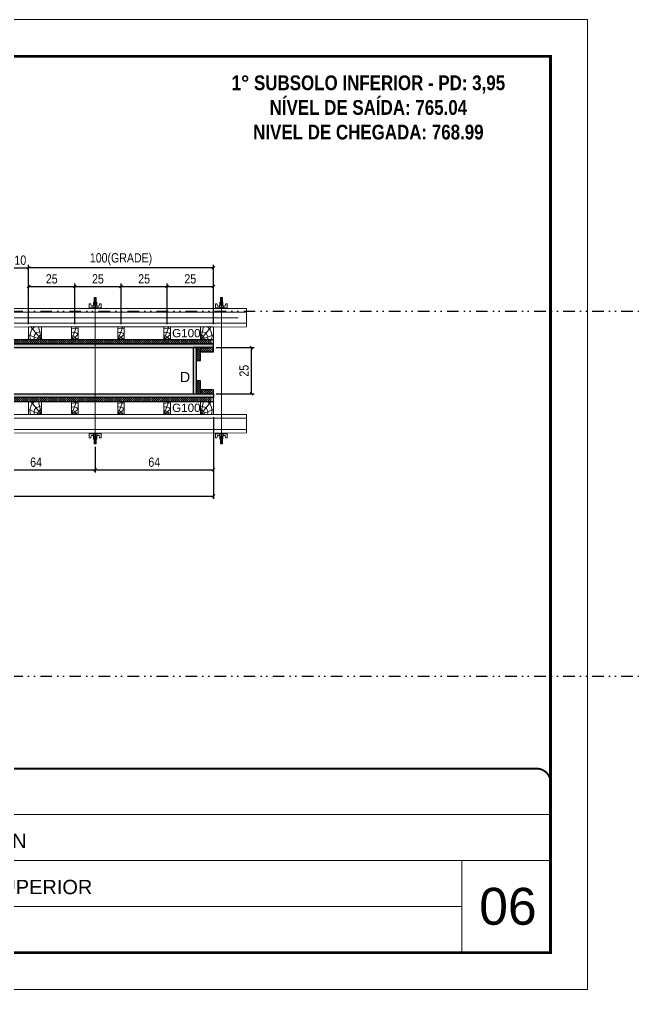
# Model space of a CAD drawing. Extents: x 13741 to 27878, y -21631 to 6985.
# Drawn here: x 16882 to 17547, y 4786 to 5836 of the extents above; entities that cross this region are included whole.
import ezdxf
from ezdxf.enums import TextEntityAlignment as Align

# ---------------------------------------------------------------- set-up
doc = ezdxf.new("R2010")
doc.units = 0
for name, pattern in [('CONTINUO', [0]), ('DASHED', [0.75, 0.5, -0.25]), ('DIVIDE2', [0.625, 0.25, -0.125, 0, -0.125, 0, -0.125])]:
    doc.linetypes.add(name, pattern=pattern)
for name, color, linetype, lineweight in [('CARIMBO', 255, 'Continuous', 9), ('Folhas', 255, 'Continuous', 9), ('Hachura', 251, 'Continuous', 9), ('Madeira', 126, 'Continuous', 18), ('Perfil Metálico', 224, 'Continuous', 18), ('SARRAFO DE PRESSAO', 251, 'DASHED', 9)]:
    doc.layers.add(name, color=color, linetype=linetype, lineweight=lineweight)
for name, color, linetype in [('CHAPA', 1, 'Continuous'), ('COTA', 241, 'Continuous'), ('NOMENCLATURA', 7, 'Continuous'), ('Nível', 160, 'Continuous'), ('SARRAFO', 251, 'Continuous'), ('TEXTO_GERAL', 7, 'Continuous')]:
    doc.layers.add(name, color=color, linetype=linetype)
doc.styles.add('ARIAL', font='arial.ttf')
doc.styles.add('COTA TECNICA 2X', font='techl___.ttf', dxfattribs={"height": 10})
doc.styles.add('ROMANC', font='techb___.ttf', dxfattribs={"height": 2.5})
doc.styles.add('ROMANS', font='romans.shx')
doc.styles.add('SANSSERIF', font='sas_____.pfb')
doc.styles.add('Tecnologia', font='')
doc.styles.get('Tecnologia').set_extended_font_data('Forgotten Futurist')
doc.dimstyles.new('SECAO PILAR', dxfattribs={"dimtxt": 10, "dimasz": 3, "dimexe": 3, "dimexo": 3, "dimgap": 3, "dimtad": 1, "dimdec": 1, "dimlfac": 0.5, "dimzin": 12, "dimdsep": 46, "dimtxsty": 'COTA TECNICA 2X', "dimblk1": 'OBLIQUE', "dimblk2": 'OBLIQUE', "dimsah": 1, "dimcen": 0.9, "dimclrd": 256, "dimclre": 256, "dimclrt": 256, "dimadec": 1, "dimazin": 3, "dimtfac": 1, "dimtdec": 1, "dimtmove": 0, "dimatfit": 3, "dimfxl": 1, "dimtolj": 1, "dimtzin": 12, "dimarcsym": 0})
doc.dimstyles.new('SECÇÃO 2', dxfattribs={"dimtxt": 7, "dimasz": 6, "dimexe": 0.18, "dimexo": 2, "dimgap": -4, "dimtad": 3, "dimdec": 1, "dimlfac": 0.5, "dimzin": 12, "dimdsep": 46, "dimtxsty": 'ROMANS', "dimblk": 'ARCHTICK', "dimcen": 0.09, "dimse1": 1, "dimse2": 1, "dimsd1": 1, "dimsd2": 1, "dimclrd": 180, "dimclre": 5, "dimclrt": 1, "dimadec": 0, "dimazin": 3, "dimtfac": 1, "dimtdec": 1, "dimtofl": 0, "dimtmove": 0, "dimatfit": 3, "dimldrblk": 'ARCHTICK', "dimfxl": 1, "dimtolj": 1, "dimtzin": 0, "dimarcsym": 0})

# ---------------------------------------------------------------- blocks, each defined once
blk = doc.blocks.new('9999999999')
at = {"color": 30, "linetype": 'CONTINUO'}
for p, q in [((98564.6, 34230.2), (98564.6, 34429.4)), ((98564.6, 34379.6), (99584, 34379.6)), ((98564.6, 34329.8), (99488, 34329.8)), ((99584, 34329.8), (99488, 34329.8)), ((99488, 34329.8), (99488, 34230.2)), ((98564.6, 34280), (99488, 34280))]:
    blk.add_line(p, q, dxfattribs=at)
at = {"color": 30, "linetype": 'CONTINUO', "const_width": 2}
blk.add_lwpolyline([(99584, 34230.2), (99584, 34414.4, 0.414214), (99569, 34429.4), (98229, 34429.4, 0.414214), (98214, 34414.4), (98214, 34245.2, 0.414214), (98229, 34230.2), (99584, 34230.2)], format="xyb", dxfattribs=at)
at = {"layer": 'Folhas'}
blk.add_lwpolyline([(98139, 34190.2), (99624, 34190.2), (99624, 35240.2), (98139, 35240.2)], close=True, dxfattribs=at)
at = {"layer": 'Folhas', "color": 30, "const_width": 3}
blk.add_lwpolyline([(98214, 34230.2), (99584, 34230.2), (99584, 35200.2), (98214, 35200.2)], close=True, dxfattribs=at)
at = {"color": 7, "linetype": 'Continuous', "ltscale": 5, "style": 'ARIAL'}
for s, height, p in [('SKR', 15.48, (98837.7, 34393.1)), ('LEAF LOEFGREN', 15.483, (98837.7, 34343.3)), ('2° SUBSOLO SUPERIOR', 15.483, (98837.7, 34293.5)), ('NOVA SISTEMAS CONSTRUTIVOS', 11.059, (98263.2, 34267.2)), ('PILARES', 15.48, (98837.7, 34243.7))]:
    blk.add_text(s, height=height, dxfattribs=at).set_placement(p)
at = {"layer": 'Folhas', "color": 7, "style": 'Tecnologia', "width": 1.5}
for s, p in [('CLIENTE:', (98573.7, 34397.2)), ('OBRA:', (98573.7, 34347.3)), ('PAVIMENTO:', (98573.7, 34297.5)), ('PROJETO:', (98573.7, 34247.7))]:
    blk.add_text(s, height=14, dxfattribs=at).set_placement(p)
blk = doc.blocks.new('*D34')
at = {"layer": 'COTA', "color": 180, "lineweight": -2, "transparency": 16777216}
for p, q in [((16843.5, 5449.9), (16817.5, 5449.9)), ((16817.5, 5449.9), (16817.5, 5434.9)), ((16843.5, 5434.9), (16843.5, 5449.9)), ((16817.5, 5434.9), (16843.5, 5434.9))]:
    blk.add_line(p, q, dxfattribs=at)
at = {"layer": 'Defpoints', "color": 0, "transparency": 16777216}
for p in [(16474, 5430.9), (17070, 5430.9), (17070, 5430.9)]:
    blk.add_point(p, dxfattribs=at)
at = {"layer": 'COTA', "color": 1, "transparency": 16777216, "insert": (16830.5, 5442.4), "char_height": 7, "attachment_point": 5, "style": 'ROMANS'}
blk.add_mtext('\\A1;298', dxfattribs=at)
blk = doc.blocks.new('_ArchTick')
at = {"color": 0, "linetype": 'ByBlock', "const_width": 0.15}
blk.add_lwpolyline([(-0.5, -0.5), (0.5, 0.5)], dxfattribs=at)
blk = doc.blocks.new('_Oblique')
at = {"color": 0, "linetype": 'ByBlock', "lineweight": -2}
blk.add_line((-0.5, -0.5), (0.5, 0.5), dxfattribs=at)
blk = doc.blocks.new('*D35')
at = {"layer": 'COTA', "lineweight": -2, "transparency": 16777216}
for p, q in [((16452, 5405.5), (16452, 5317.3)), ((17092, 5405.5), (17092, 5317.3)), ((16452, 5320.3), (17092, 5320.3))]:
    blk.add_line(p, q, dxfattribs=at)
at = {"layer": 'Defpoints', "color": 0, "transparency": 16777216}
for p in [(16452, 5408.5), (17092, 5408.5), (17092, 5320.3)]:
    blk.add_point(p, dxfattribs=at)
at = {"layer": 'COTA', "lineweight": -2, "transparency": 16777216, "xscale": 3, "yscale": 3, "zscale": 3, "rotation": 180}
blk.add_blockref('_Oblique', (16452, 5320.3), dxfattribs=at)
at = {"layer": 'COTA', "lineweight": -2, "transparency": 16777216, "xscale": 3, "yscale": 3, "zscale": 3}
blk.add_blockref('_Oblique', (17092, 5320.3), dxfattribs=at)
at = {"layer": 'COTA', "transparency": 16777216, "insert": (16772, 5328.6), "char_height": 10, "attachment_point": 5, "style": 'COTA TECNICA 2X'}
blk.add_mtext('\\A1;320 - PAINEL', dxfattribs=at)
blk = doc.blocks.new('*D37')
at = {"layer": 'COTA', "lineweight": -2, "transparency": 16777216}
for p, q in [((17092, 5405.5), (17092, 5345.8)), ((16964, 5373.7), (16964, 5345.8)), ((16964, 5348.8), (17092, 5348.8))]:
    blk.add_line(p, q, dxfattribs=at)
at = {"layer": 'Defpoints', "color": 0, "transparency": 16777216}
for p in [(17092, 5408.5), (16964, 5376.7), (17092, 5348.8)]:
    blk.add_point(p, dxfattribs=at)
at = {"layer": 'COTA', "lineweight": -2, "transparency": 16777216, "xscale": 3, "yscale": 3, "zscale": 3, "rotation": 180}
blk.add_blockref('_Oblique', (16964, 5348.8), dxfattribs=at)
at = {"layer": 'COTA', "lineweight": -2, "transparency": 16777216, "xscale": 3, "yscale": 3, "zscale": 3}
blk.add_blockref('_Oblique', (17092, 5348.8), dxfattribs=at)
at = {"layer": 'COTA', "transparency": 16777216, "insert": (17028, 5356.9), "char_height": 10, "attachment_point": 5, "style": 'COTA TECNICA 2X'}
blk.add_mtext('\\A1;64', dxfattribs=at)
blk = doc.blocks.new('*D55')
at = {"layer": 'COTA', "lineweight": -2, "transparency": 16777216}
for p, q in [((17095, 5480.9), (17136.3, 5480.9)), ((17133.3, 5430.9), (17133.3, 5480.9)), ((17095, 5430.9), (17136.3, 5430.9))]:
    blk.add_line(p, q, dxfattribs=at)
at = {"layer": 'Defpoints', "color": 0, "transparency": 16777216}
for p in [(17092, 5480.9), (17133.3, 5480.9), (17092, 5430.9)]:
    blk.add_point(p, dxfattribs=at)
at = {"layer": 'COTA', "lineweight": -2, "transparency": 16777216, "xscale": 3, "yscale": 3, "zscale": 3}
for p, rotation in [((17133.3, 5480.9), 90), ((17133.3, 5430.9), 270)]:
    blk.add_blockref('_Oblique', p, dxfattribs=dict(at, rotation=rotation))
at = {"layer": 'COTA', "transparency": 16777216, "insert": (17125.2, 5455.9), "char_height": 10, "attachment_point": 5, "rotation": 90, "style": 'COTA TECNICA 2X'}
blk.add_mtext('\\A1;25', dxfattribs=at)
blk = doc.blocks.new('PONTALETE')
at = {"layer": 'Madeira'}
for q in [(2.71, 7), (7, 5.76), (7, 1.74)]:
    blk.add_line((0, 0), q, dxfattribs=at)
blk.add_lwpolyline([(0, 0), (7, 0), (7, 7), (0, 7)], close=True, dxfattribs=at)
for centre, radius, start, end in [((2.04, 0.06), 6.23, 37.2818, 109.0913), ((1.09, 0.9), 3.19, 343.603, 109.9847), ((-0.21, -0.78), 3.09, 14.6322, 86.0383)]:
    blk.add_arc(centre, radius, start, end, dxfattribs=at)
blk = doc.blocks.new('MEIO PONTALETE')
at = {"layer": 'Madeira'}
for q in [(2.71, 7), (3.5, 2.88), (3.5, 0.87)]:
    blk.add_line((0, 0), q, dxfattribs=at)
blk.add_lwpolyline([(0, 0), (3.5, 0), (3.5, 7), (0, 7)], close=True, dxfattribs=at)
for centre, radius, start, end in [((2.04, 0.06), 6.23, 76.4499, 109.0913), ((1.09, 0.9), 3.19, 40.9063, 109.9847), ((-0.21, -0.78), 3.09, 14.6322, 86.0383)]:
    blk.add_arc(centre, radius, start, end, dxfattribs=at)
blk = doc.blocks.new('*D49')
at = {"layer": 'COTA', "lineweight": -2, "transparency": 16777216}
for p, q in [((16872, 5506.2), (16872, 5570.4)), ((16872, 5567.4), (16892, 5567.4)), ((16892, 5506.3), (16892, 5570.4))]:
    blk.add_line(p, q, dxfattribs=at)
at = {"layer": 'Defpoints', "color": 0, "transparency": 16777216}
for p in [(16892, 5567.4), (16872, 5503.2), (16892, 5503.3)]:
    blk.add_point(p, dxfattribs=at)
at = {"layer": 'COTA', "lineweight": -2, "transparency": 16777216, "xscale": 3, "yscale": 3, "zscale": 3, "rotation": 180}
blk.add_blockref('_Oblique', (16872, 5567.4), dxfattribs=at)
at = {"layer": 'COTA', "lineweight": -2, "transparency": 16777216, "xscale": 3, "yscale": 3, "zscale": 3}
blk.add_blockref('_Oblique', (16892, 5567.4), dxfattribs=at)
at = {"layer": 'COTA', "transparency": 16777216, "insert": (16883, 5575.5), "char_height": 10, "attachment_point": 5, "style": 'COTA TECNICA 2X'}
blk.add_mtext('\\A1;10', dxfattribs=at)
blk = doc.blocks.new('*D50')
at = {"layer": 'COTA', "lineweight": -2, "transparency": 16777216}
for p, q in [((16892, 5506.3), (16892, 5550.2)), ((16892, 5547.2), (16942, 5547.2)), ((16942, 5506.3), (16942, 5550.2))]:
    blk.add_line(p, q, dxfattribs=at)
at = {"layer": 'Defpoints', "color": 0, "transparency": 16777216}
for p in [(16942, 5547.2), (16892, 5503.3), (16942, 5503.3)]:
    blk.add_point(p, dxfattribs=at)
at = {"layer": 'COTA', "lineweight": -2, "transparency": 16777216, "xscale": 3, "yscale": 3, "zscale": 3, "rotation": 180}
blk.add_blockref('_Oblique', (16892, 5547.2), dxfattribs=at)
at = {"layer": 'COTA', "lineweight": -2, "transparency": 16777216, "xscale": 3, "yscale": 3, "zscale": 3}
blk.add_blockref('_Oblique', (16942, 5547.2), dxfattribs=at)
at = {"layer": 'COTA', "transparency": 16777216, "insert": (16917, 5555.3), "char_height": 10, "attachment_point": 5, "style": 'COTA TECNICA 2X'}
blk.add_mtext('\\A1;25', dxfattribs=at)
blk = doc.blocks.new('*D51')
at = {"layer": 'COTA', "lineweight": -2, "transparency": 16777216}
for p, q in [((16892, 5506.3), (16892, 5570.4)), ((17092, 5567.4), (16892, 5567.4)), ((17092, 5506.3), (17092, 5570.4))]:
    blk.add_line(p, q, dxfattribs=at)
at = {"layer": 'Defpoints', "color": 0, "transparency": 16777216}
for p in [(16892, 5567.4), (16892, 5503.3), (17092, 5503.3)]:
    blk.add_point(p, dxfattribs=at)
at = {"layer": 'COTA', "lineweight": -2, "transparency": 16777216, "xscale": 3, "yscale": 3, "zscale": 3, "rotation": 180}
blk.add_blockref('_Oblique', (16892, 5567.4), dxfattribs=at)
at = {"layer": 'COTA', "lineweight": -2, "transparency": 16777216, "xscale": 3, "yscale": 3, "zscale": 3}
blk.add_blockref('_Oblique', (17092, 5567.4), dxfattribs=at)
at = {"layer": 'COTA', "transparency": 16777216, "insert": (16992, 5576.6), "char_height": 10, "attachment_point": 5, "style": 'COTA TECNICA 2X'}
blk.add_mtext('\\A1;100(GRADE)', dxfattribs=at)
blk = doc.blocks.new('*D52')
at = {"layer": 'COTA', "lineweight": -2, "transparency": 16777216}
for p, q in [((16942, 5506.3), (16942, 5550.2)), ((16942, 5547.2), (16992, 5547.2)), ((16992, 5506.3), (16992, 5550.2))]:
    blk.add_line(p, q, dxfattribs=at)
at = {"layer": 'Defpoints', "color": 0, "transparency": 16777216}
for p in [(16992, 5547.2), (16942, 5503.3), (16992, 5503.3)]:
    blk.add_point(p, dxfattribs=at)
at = {"layer": 'COTA', "lineweight": -2, "transparency": 16777216, "xscale": 3, "yscale": 3, "zscale": 3, "rotation": 180}
blk.add_blockref('_Oblique', (16942, 5547.2), dxfattribs=at)
at = {"layer": 'COTA', "lineweight": -2, "transparency": 16777216, "xscale": 3, "yscale": 3, "zscale": 3}
blk.add_blockref('_Oblique', (16992, 5547.2), dxfattribs=at)
at = {"layer": 'COTA', "transparency": 16777216, "insert": (16967, 5555.3), "char_height": 10, "attachment_point": 5, "style": 'COTA TECNICA 2X'}
blk.add_mtext('\\A1;25', dxfattribs=at)
blk = doc.blocks.new('*D53')
at = {"layer": 'COTA', "lineweight": -2, "transparency": 16777216}
for p, q in [((16992, 5506.3), (16992, 5550.2)), ((16992, 5547.2), (17042, 5547.2)), ((17042, 5506.3), (17042, 5550.2))]:
    blk.add_line(p, q, dxfattribs=at)
at = {"layer": 'Defpoints', "color": 0, "transparency": 16777216}
for p in [(17042, 5547.2), (16992, 5503.3), (17042, 5503.3)]:
    blk.add_point(p, dxfattribs=at)
at = {"layer": 'COTA', "lineweight": -2, "transparency": 16777216, "xscale": 3, "yscale": 3, "zscale": 3, "rotation": 180}
blk.add_blockref('_Oblique', (16992, 5547.2), dxfattribs=at)
at = {"layer": 'COTA', "lineweight": -2, "transparency": 16777216, "xscale": 3, "yscale": 3, "zscale": 3}
blk.add_blockref('_Oblique', (17042, 5547.2), dxfattribs=at)
at = {"layer": 'COTA', "transparency": 16777216, "insert": (17017, 5555.3), "char_height": 10, "attachment_point": 5, "style": 'COTA TECNICA 2X'}
blk.add_mtext('\\A1;25', dxfattribs=at)
blk = doc.blocks.new('*D54')
at = {"layer": 'COTA', "lineweight": -2, "transparency": 16777216}
for p, q in [((17042, 5506.3), (17042, 5550.2)), ((17042, 5547.2), (17092, 5547.2)), ((17092, 5506.3), (17092, 5550.2))]:
    blk.add_line(p, q, dxfattribs=at)
at = {"layer": 'Defpoints', "color": 0, "transparency": 16777216}
for p in [(17092, 5547.2), (17042, 5503.3), (17092, 5503.3)]:
    blk.add_point(p, dxfattribs=at)
at = {"layer": 'COTA', "lineweight": -2, "transparency": 16777216, "xscale": 3, "yscale": 3, "zscale": 3, "rotation": 180}
blk.add_blockref('_Oblique', (17042, 5547.2), dxfattribs=at)
at = {"layer": 'COTA', "lineweight": -2, "transparency": 16777216, "xscale": 3, "yscale": 3, "zscale": 3}
blk.add_blockref('_Oblique', (17092, 5547.2), dxfattribs=at)
at = {"layer": 'COTA', "transparency": 16777216, "insert": (17067, 5555.3), "char_height": 10, "attachment_point": 5, "style": 'COTA TECNICA 2X'}
blk.add_mtext('\\A1;25', dxfattribs=at)
blk = doc.blocks.new('C')
at = {"layer": 'Hachura', "color": 0}
for p, q in [((0, 3.22), (0, -3.22)), ((0.45, 3.22), (0, 3.22)), ((0.46, 3.16), (0, 3.16)), ((0.46, 3.05), (0, 3.05)), ((0.46, 2.88), (0, 2.88)), ((0, 2.75), (0, -1.16)), ((0.46, 2.65), (0, 2.65)), ((0.46, 2.23), (0, 2.23)), ((0.46, 1.51), (0, 1.51)), ((0.39, 0.49), (0.17, 0.49)), ((0.45, -3.23), (0.45, 3.22)), ((0.45, 3.22), (2.58, 3.22)), ((1.74, 0.97), (0.45, 0.97)), ((1.45, 0.1), (0.45, 0.1)), ((1.35, 1.94), (1.35, 0.96)), ((2.58, 2.39), (1.47, 2.09)), ((1.74, -0.97), (1.74, 0.97)), ((1.74, 0.97), (1.74, 0.84)), ((1.74, 0.97), (1.74, 0.84)), ((1.74, 0.84), (3.35, 0.84)), ((3.35, 0.45), (1.74, 0.45)), ((2.58, 3.22), (2.58, 2.39)), ((3.32, 0.84), (3.32, -0.84)), ((3.35, 0.84), (3.35, -0.84)), ((3.68, 0.45), (3.35, 0.45)), ((3.84, -0.52), (3.35, 0.45)), ((3.35, 0.06), (3.67, -0.57)), ((3.68, 0.45), (4.16, -0.52)), ((3.72, 0.5), (4.25, -0.57)), ((4.37, -0.55), (3.83, 0.53)), ((4.15, 0.45), (3.93, 0.45)), ((4.42, -0.52), (3.93, 0.45)), ((4.15, 0.45), (4.26, 0.45)), ((4.26, 0.45), (4.74, -0.52)), ((4.3, 0.5), (4.83, -0.57)), ((4.95, -0.55), (4.41, 0.53)), ((4.51, 0.45), (4.84, 0.45)), ((5, -0.52), (4.51, 0.45)), ((4.84, 0.45), (5.32, -0.52)), ((4.88, 0.5), (5.41, -0.57)), ((5.53, -0.55), (4.99, 0.53)), ((5.58, -0.52), (5.09, 0.45)), ((5.42, 0.45), (5.09, 0.45)), ((5.58, -0.52), (5.09, 0.45)), ((5.42, 0.45), (5.74, -0.19)), ((5.46, 0.5), (5.74, -0.07)), ((5.74, 0.19), (5.57, 0.53)), ((5.74, 0.32), (5.68, 0.45)), ((5.68, 0.45), (5.74, 0.45)), ((5.74, 0.45), (5.9, 0.29)), ((5.74, 0.45), (5.74, -0.52)), ((5.9, -0.36), (5.9, 0.29)), ((0.45, 0), (0, 0)), ((0.46, -1.52), (0, -1.52)), ((0.46, -2.23), (0, -2.23)), ((0.46, -2.65), (0, -2.65)), ((0.46, -2.88), (0, -2.88)), ((0.46, -3.05), (0, -3.05)), ((0.46, -3.16), (0, -3.16)), ((0, -3.22), (2.57, -3.22)), ((0.08, -0.48), (0.29, -0.48)), ((0.29, -0.48), (0.4, -0.48)), ((0.45, 0), (0.45, -0.97)), ((0.45, -0.16), (1.45, -0.16)), ((0.45, -0.65), (0.45, -0.32)), ((0.45, -3.23), (0.45, -0.65)), ((0.45, -0.97), (1.74, -0.97)), ((1.35, -1.94), (1.35, -0.97)), ((2.58, -2.39), (1.47, -2.1)), ((3.35, -0.32), (1.74, -0.32)), ((3.35, -0.84), (1.74, -0.84)), ((2.58, -3.23), (2.58, -2.39)), ((3.35, -0.07), (3.58, -0.52)), ((3.35, -0.52), (3.58, -0.52)), ((3.84, -0.52), (4.16, -0.52)), ((4.42, -0.52), (4.74, -0.52)), ((4.63, -0.52), (4.74, -0.52)), ((5, -0.52), (5.32, -0.52)), ((5.58, -0.52), (5.74, -0.52)), ((5.74, -0.52), (5.9, -0.36)), ((5.74, -0.52), (5.74, -0.52))]:
    blk.add_line(p, q, dxfattribs=at)
for centre, radius, start, end in [((1.52, 1.94), 0.161, 104.7436, 180), ((1.44, -0.03), 0.129, 272.695, 87.305), ((3.81, 0.39), 0.143, 25.5688, 154.4312), ((4.39, 0.39), 0.143, 25.5688, 154.4312), ((4.97, 0.39), 0.143, 25.5688, 154.4312), ((5.55, 0.39), 0.143, 25.5688, 154.4312), ((0.17, -0.37), 0.174, 221.744, 317.8592), ((1.52, -1.94), 0.161, 180, 255.2564), ((3.71, -0.4), 0.174, 222.1408, 318.256), ((4.29, -0.4), 0.174, 222.1408, 318.256), ((4.87, -0.4), 0.174, 222.1408, 318.256), ((5.45, -0.4), 0.174, 222.1408, 318.256), ((5.61, -0.4), 0.174, 317.8592, 318.256)]:
    blk.add_arc(centre, radius, start, end, dxfattribs=at)
blk = doc.blocks.new('*D58')
at = {"layer": 'COTA', "lineweight": -2, "transparency": 16777216}
for p, q in [((16836, 5373.7), (16836, 5345.8)), ((16964, 5373.7), (16964, 5345.8)), ((16836, 5348.8), (16964, 5348.8))]:
    blk.add_line(p, q, dxfattribs=at)
at = {"layer": 'Defpoints', "color": 0, "transparency": 16777216}
for p in [(16836, 5376.7), (16964, 5376.7), (16964, 5348.8)]:
    blk.add_point(p, dxfattribs=at)
at = {"layer": 'COTA', "lineweight": -2, "transparency": 16777216, "xscale": 3, "yscale": 3, "zscale": 3, "rotation": 180}
blk.add_blockref('_Oblique', (16836, 5348.8), dxfattribs=at)
at = {"layer": 'COTA', "lineweight": -2, "transparency": 16777216, "xscale": 3, "yscale": 3, "zscale": 3}
blk.add_blockref('_Oblique', (16964, 5348.8), dxfattribs=at)
at = {"layer": 'COTA', "transparency": 16777216, "insert": (16900, 5356.9), "char_height": 10, "attachment_point": 5, "style": 'COTA TECNICA 2X'}
blk.add_mtext('\\A1;64', dxfattribs=at)

msp = doc.modelspace()

# ---------------------------------------------------------------- hatches: boundary and pattern name
at = {"layer": 'Hachura'}
h = msp.add_hatch(color=256, dxfattribs=at)
h.dxf.hatch_style = 1
h.paths.add_polyline_path([(17091.97, 5480.9), (17091.97, 5484.9), (16451.97, 5484.9), (16451.97, 5480.9)])
h = msp.add_hatch(dxfattribs=at)
h.set_pattern_fill('ANSI31', color=256, scale=0.5, angle=180, style=0)
h.set_pattern_definition([(225, (7330.0154, -17440.108), (1.12253202, -1.12253202), [])])
h.paths.add_polyline_path([(17089.95, 5489.3), (17089.97, 5484.9), (16453.97, 5484.9), (16453.97, 5489.3)])
h = msp.add_hatch(color=256, dxfattribs=at)
h.dxf.hatch_style = 1
h.paths.add_polyline_path([(17069.97, 5430.9), (17073.57, 5430.9), (17073.57, 5480.9), (17069.97, 5480.9)])
h = msp.add_hatch(dxfattribs=at)
h.set_pattern_fill('ANSI31', color=256, scale=0.5, angle=270, style=0)
h.set_pattern_definition([(315, (39969.3754, -4022.0517), (1.12253202, 1.12253202), [])])
h.paths.add_polyline_path([(17077.97, 5466.9), (17073.57, 5466.9), (17073.57, 5480.9), (17077.97, 5480.9)])
h = msp.add_hatch(dxfattribs=at)
h.set_pattern_fill('ANSI31', color=256, scale=0.5, angle=180, style=0)
h.set_pattern_definition([(225, (7954.0154, -17448.508), (1.12253202, -1.12253202), [])])
h.paths.add_polyline_path([(17091.97, 5480.9), (17091.97, 5476.5), (17077.97, 5476.5), (17077.97, 5480.9)])
h = msp.add_hatch(dxfattribs=at)
h.set_pattern_fill('ANSI31', color=256, scale=0.5, angle=270, style=0)
h.set_pattern_definition([(315, (39969.3754, -4058.0517), (1.12253202, 1.12253202), [])])
h.paths.add_polyline_path([(17077.97, 5430.9), (17073.57, 5430.9), (17073.57, 5444.9), (17077.97, 5444.9)])
h = msp.add_hatch(color=256, dxfattribs=at)
h.dxf.hatch_style = 1
h.paths.add_polyline_path([(17091.97, 5430.9), (17091.97, 5426.9), (16451.97, 5426.9), (16451.97, 5430.9)])
h = msp.add_hatch(dxfattribs=at)
h.set_pattern_fill('ANSI31', color=256, scale=0.5, angle=180, style=0)
h.set_pattern_definition([(225, (7589.0154, -17460.508), (1.12253202, -1.12253202), [])])
h.paths.add_polyline_path([(17077.97, 5430.9), (17077.97, 5435.3), (17091.97, 5435.3), (17091.97, 5430.9)])
h = msp.add_hatch(dxfattribs=at)
h.set_pattern_fill('ANSI31', color=256, scale=0.5, angle=180, style=0)
h.set_pattern_definition([(225, (7330.0154, -17502.508), (1.12253202, -1.12253202), [])])
h.paths.add_polyline_path([(17089.95, 5426.9), (17089.97, 5422.5), (16453.97, 5422.5), (16453.97, 5426.9)])

# ---------------------------------------------------------------- linework, layer by layer
at = {"layer": 'CHAPA'}
for points in [[(17091.97, 5480.9), (17091.97, 5484.9), (16451.97, 5484.9), (16451.97, 5480.9)], [(17069.97, 5430.9), (17073.57, 5430.9), (17073.57, 5480.9), (17069.97, 5480.9)], [(17091.97, 5430.9), (17091.97, 5426.9), (16451.97, 5426.9), (16451.97, 5430.9)]]:
    msp.add_lwpolyline(points, close=True, dxfattribs=at)
at = {"layer": 'Hachura'}
for p, q in [((16963.97, 5377.73), (16963.97, 5530.27)), ((17100.66, 5377.73), (17100.66, 5530.27)), ((16421.48, 5513.3), (17119, 5513.32))]:
    msp.add_line(p, q, dxfattribs=at)
at = {"layer": 'Madeira'}
for points in [[(16891.96, 5489.3), (16891.97, 5503.3), (17091.97, 5503.3), (17091.95, 5489.3)], [(16891.96, 5408.52), (16891.97, 5422.52), (17091.97, 5422.51), (17091.95, 5408.51)]]:
    msp.add_lwpolyline(points, close=True, dxfattribs=at)
at = {"layer": 'Nível', "color": 4, "linetype": 'DIVIDE2', "ltscale": 50}
for p, q in [((16086.97, 5520.44), (19081.97, 5520.44)), ((16086.97, 5125.44), (21531.15, 5125.44))]:
    msp.add_line(p, q, dxfattribs=at)
at = {"layer": 'Perfil Metálico'}
for p, q in [((17127.69, 5519.24), (16416.25, 5519.24)), ((17127.69, 5507.24), (16416.25, 5507.24)), ((17127.69, 5404.5), (16416.25, 5404.5)), ((17127.69, 5392.5), (16416.25, 5392.5))]:
    msp.add_line(p, q, dxfattribs=at)
for points in [[(17127.69, 5503.3), (17127.69, 5523.3), (16416.25, 5523.24), (16416.25, 5503.24)], [(16416.25, 5408.5), (16416.25, 5388.5), (17127.69, 5388.56), (17127.69, 5408.56)]]:
    msp.add_lwpolyline(points, close=True, dxfattribs=at)
at = {"layer": 'SARRAFO'}
for points in [[(16451.97, 5484.9), (17091.97, 5484.9), (17091.95, 5489.3), (16451.97, 5489.3)], [(16451.97, 5484.9), (17091.97, 5484.9), (17091.95, 5489.3), (16451.97, 5489.3)], [(17073.57, 5480.9), (17073.57, 5466.9), (17077.97, 5466.9), (17077.97, 5480.9)], [(17073.57, 5480.9), (17073.57, 5466.9), (17077.97, 5466.9), (17077.97, 5480.9)], [(17077.97, 5476.5), (17091.97, 5476.5), (17091.97, 5480.9), (17077.97, 5480.9)], [(17077.97, 5476.5), (17091.97, 5476.5), (17091.97, 5480.9), (17077.97, 5480.9)], [(17073.57, 5444.9), (17073.57, 5430.9), (17077.97, 5430.9), (17077.97, 5444.9)], [(17073.57, 5444.9), (17073.57, 5430.9), (17077.97, 5430.9), (17077.97, 5444.9)], [(17091.97, 5435.3), (17077.97, 5435.3), (17077.97, 5430.9), (17091.97, 5430.9)], [(17091.97, 5435.3), (17077.97, 5435.3), (17077.97, 5430.9), (17091.97, 5430.9)], [(16451.97, 5422.5), (17091.97, 5422.5), (17091.95, 5426.9), (16451.97, 5426.9)], [(16451.97, 5422.5), (17091.97, 5422.5), (17091.95, 5426.9), (16451.97, 5426.9)]]:
    msp.add_lwpolyline(points, close=True, dxfattribs=at)

# ---------------------------------------------------------------- block references
at = {"layer": 'Hachura', "linetype": 'Continuous', "yscale": 2, "zscale": 2}
for p, xscale, rotation in [((16963.96, 5523.27), 2, 90.00000000000001), ((17100.65, 5523.27), 2, 90.00000000000001), ((16963.97, 5388.53), -2, 90), ((17100.66, 5388.53), -2, 90)]:
    msp.add_blockref('C', p, dxfattribs=dict(at, xscale=xscale, rotation=rotation))
at = {"layer": 'Madeira'}
for name, p, xscale, yscale, zscale, rotation in [('PONTALETE', (16905.96, 5489.3), 2, 2, 2, 89.93708930310329), ('MEIO PONTALETE', (16938.46, 5489.3), 1.999999997962732, 1.999999997962732, 1.999999997962732, 359.9370893031033), ('MEIO PONTALETE', (16988.46, 5489.3), 1.999999997962732, 1.999999997962732, 1.999999997962732, 359.9370893031033), ('MEIO PONTALETE', (17038.46, 5489.3), 1.999999997962732, 1.999999997962732, 1.999999997962732, 359.9370893031033), ('PONTALETE', (17077.95, 5489.32), -2, 2, 2, 269.9370893031033), ('PONTALETE', (16905.96, 5408.51), 2, 2, 2, 89.93708930310329), ('MEIO PONTALETE', (16938.46, 5408.52), 1.999999997962732, 1.999999997962732, 1.999999997962732, 359.9370893031033), ('MEIO PONTALETE', (16988.46, 5408.52), 1.999999997962732, 1.999999997962732, 1.999999997962732, 359.9370893031033), ('MEIO PONTALETE', (17038.46, 5408.52), 1.999999997962732, 1.999999997962732, 1.999999997962732, 359.9370893031033), ('PONTALETE', (17077.95, 5408.53), -2, 2, 2, 269.9370893031033)]:
    msp.add_blockref(name, p, dxfattribs=dict(at, xscale=xscale, yscale=yscale, zscale=zscale, rotation=rotation))
at = {"layer": 'SARRAFO DE PRESSAO', "color": 6, "linetype": 'ByBlock'}
msp.add_blockref('9999999999', (-82127.01, -29404.05), dxfattribs=at)

# ---------------------------------------------------------------- texts
at = {"layer": 'CARIMBO', "style": 'ARIAL'}
msp.add_text('06', height=40, dxfattribs=at).set_placement((17379.83, 4856.3))
at = {"layer": 'NOMENCLATURA', "color": 2, "insert": (17259.81, 5802.21), "char_height": 16, "attachment_point": 2, "style": 'ROMANC'}
msp.add_mtext_dynamic_manual_height_columns('\\P1° SUBSOLO INFERIOR - PD: 3,95\\PNÍVEL DE SAÍDA: 765.04\\PNIVEL DE CHEGADA: 768.99', width=432.3511, gutter_width=1, heights=[0], dxfattribs=at)
at = {"layer": 'TEXTO_GERAL', "color": 0, "linetype": 'Continuous', "style": 'SANSSERIF'}
for p in [(17047.35, 5496.6), (17047.35, 5415.81)]:
    msp.add_text('G100', height=9, dxfattribs=at).set_placement(p, align=Align.MIDDLE_LEFT)
at = {"layer": 'TEXTO_GERAL', "style": 'ARIAL'}
msp.add_text('D', height=11, dxfattribs=at).set_placement((17061.33, 5449.16), align=Align.MIDDLE_CENTER)

# ---------------------------------------------------------------- dimensions: what is measured, and where the dimension line sits
at = {"layer": 'COTA'}
for base, p1, p2, dimstyle, picture, middle in [((16891.97, 5567.38), (16871.96, 5503.22), (16891.97, 5503.26), 'SECAO PILAR', '*D49', (16882.97, 5567.38)), ((17069.97, 5430.9), (16473.97, 5430.9), (17069.97, 5430.9), 'SECÇÃO 2', '*D34', (16830.52, 5430.9))]:
    dim = msp.add_linear_dim(base=base, p1=p1, p2=p2, dimstyle=dimstyle, dxfattribs=at)
    dim.commit()
    dim.dimension.update_dxf_attribs({"geometry": picture, "text_midpoint": middle, "dimtype": 160})
for base, p1, p2, text, picture, middle in [((16891.97, 5567.4), (17091.97, 5503.25), (16891.97, 5503.28), '<>(GRADE)', '*D51', (16991.97, 5576.62)), ((17091.97, 5320.34), (16451.97, 5408.51), (17091.97, 5408.55), '<> - PAINEL', '*D35', (16771.97, 5328.56))]:
    dim = msp.add_linear_dim(base=base, p1=p1, p2=p2, text=text, dimstyle='SECAO PILAR', dxfattribs=at)
    dim.commit()
    dim.dimension.update_dxf_attribs({"geometry": picture, "text_midpoint": middle})
for base, p1, p2, picture, middle in [((16941.97, 5547.21), (16891.97, 5503.28), (16941.97, 5503.27), '*D50', (16916.97, 5555.32)), ((16991.97, 5547.21), (16941.97, 5503.27), (16991.97, 5503.27), '*D52', (16966.97, 5555.32)), ((17041.97, 5547.21), (16991.97, 5503.27), (17041.97, 5503.27), '*D53', (17016.97, 5555.32)), ((17091.97, 5547.21), (17041.97, 5503.27), (17091.97, 5503.27), '*D54', (17066.97, 5555.32)), ((17091.97, 5348.76), (16964.04, 5376.73), (17091.97, 5408.5), '*D37', (17028, 5356.87)), ((16964.04, 5348.76), (16836.04, 5376.73), (16964.04, 5376.73), '*D58', (16900.04, 5356.87))]:
    dim = msp.add_linear_dim(base=base, p1=p1, p2=p2, dimstyle='SECAO PILAR', dxfattribs=at)
    dim.commit()
    dim.dimension.update_dxf_attribs({"geometry": picture, "text_midpoint": middle})
dim = msp.add_linear_dim(base=(17133.27, 5480.9), p1=(17091.97, 5430.9), p2=(17091.97, 5480.9), angle=90, dimstyle='SECAO PILAR', dxfattribs=at)
dim.commit()
dim.dimension.update_dxf_attribs({"geometry": '*D55', "text_midpoint": (17125.16, 5455.9)})

doc.saveas('drawing.dxf')
